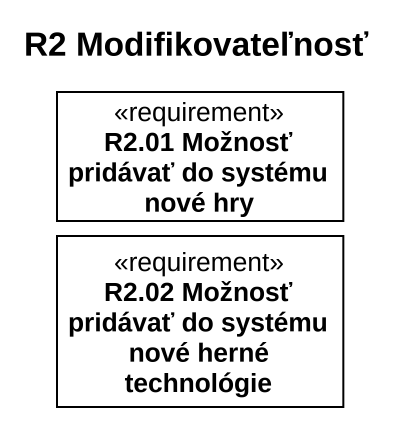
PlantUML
@startuml
title R2 Modifikovateľnosť
hide circle
hide empty members
class "R2.01 Možnosť pridávať do systému nové hry" as R2_01_Možnosť_pridávať_do <<requirement>>
class "R2.02 Možnosť pridávať do systému nové herné technológie" as R2_02_Možnosť_pridávať_do <<requirement>>
@enduml
